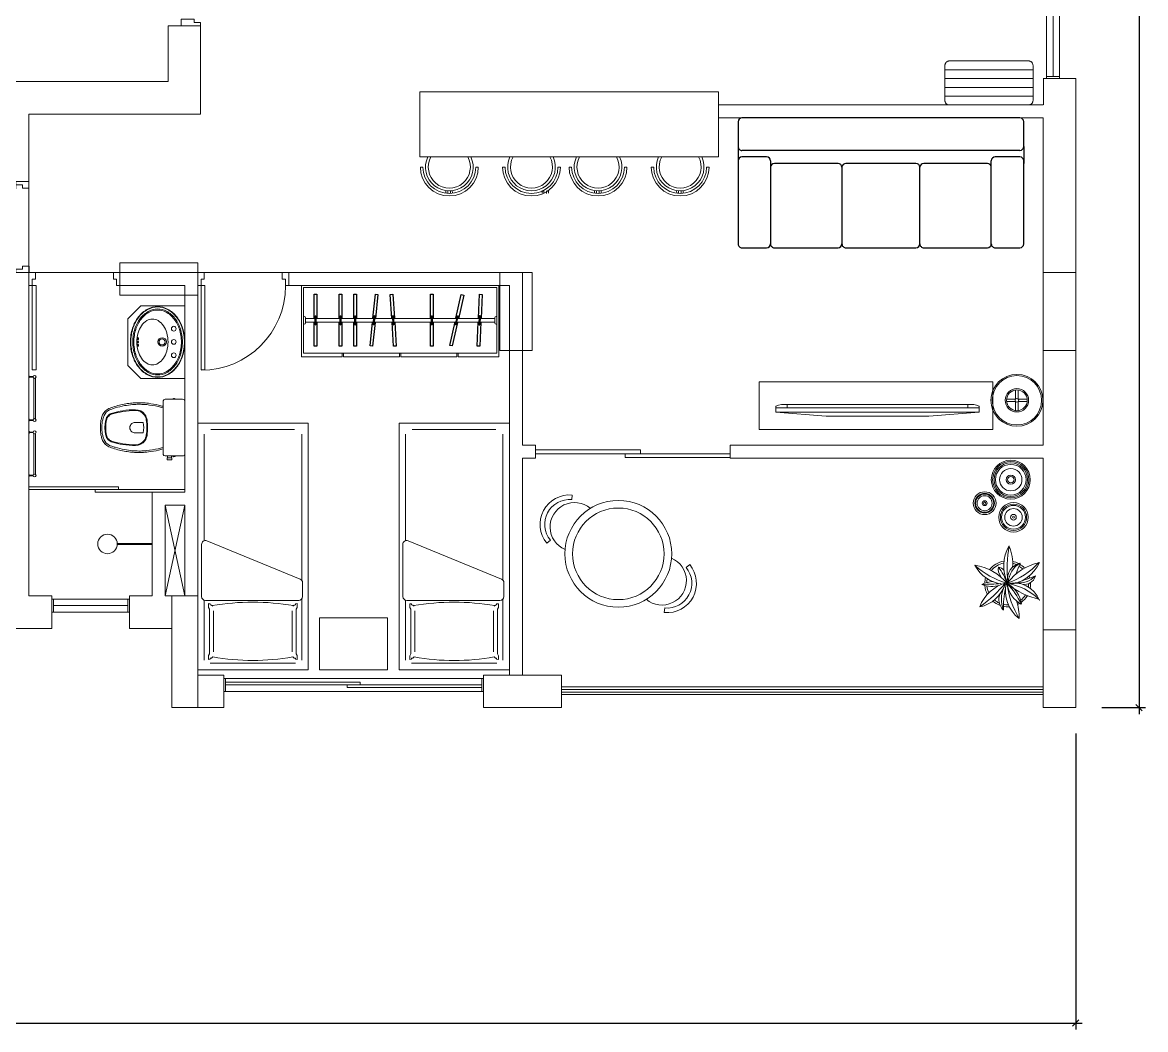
# Model space of a CAD drawing. Header units: millimetres. Extents: x 2878 to 6301, y 540 to 1980.
# Drawn here: x 2944.69 to 2953.33, y 819.73 to 827.48 of the extents above; entities that cross this region are included whole.
import ezdxf

# ---------------------------------------------------------------- set-up
doc = ezdxf.new("R2010")
doc.units = ezdxf.units.MM
doc.header["$LTSCALE"] = 4
doc.linetypes.add('HIDDEN2', pattern=[4.7625, 3.175, -1.5875])
for name, color, linetype, lineweight in [('ALVENARIA', 4, 'Continuous', 20), ('ALVENARIA EM VISTA', 1, 'Continuous', 5), ('COTAS', 35, 'Continuous', 5), ('fino', 2, 'Continuous', 9), ('JANELA', 2, 'Continuous', 20), ('PILAR', 1, 'Continuous', 5), ('PORTA', 2, 'Continuous', 20), ('SOLEIRA', 1, 'Continuous', 5)]:
    doc.layers.add(name, color=color, linetype=linetype, lineweight=lineweight)
doc.layers.add('LAY01', color=7, linetype='Continuous')
doc.styles.get("Standard").update_dxf_attribs({"font": 'arial.ttf'})
doc.dimstyles.new('ISO-25', dxfattribs={"dimscale": 0, "dimtxt": 0.1, "dimasz": 0.05, "dimexe": 0.05, "dimexo": 0.2, "dimgap": 0.01, "dimtad": 1, "dimzin": 4, "dimdsep": 46, "dimtxsty": 'Standard', "dimblk": 'OBLIQUE', "dimcen": 0.1, "dimdle": 0.05, "dimclrt": 256, "dimadec": 0, "dimazin": 0, "dimtfac": 1, "dimtix": 1, "dimtofl": 0, "dimtmove": 0, "dimatfit": 3, "dimfxl": 1, "dimtfillclr": 256, "dimarcsym": 0})

# ---------------------------------------------------------------- blocks, each defined once
blk = doc.blocks.new('VASOS')
for centre, radius in [((-0.0233, 0.1381), 0.0879), ((-0.0233, 0.1381), 0.075), ((-0.0233, 0.1381), 0.0696), ((-0.0233, 0.1381), 0.0577), ((-0.0233, 0.1381), 0.019), ((-0.0233, 0.1381), 0.0092), ((0.1576, -0.0633), 0.1499), ((-0.1319, -0.084), 0.1137), ((-0.1319, -0.084), 0.1012), ((-0.1319, -0.084), 0.0915), ((0.1576, -0.0633), 0.1398), ((0.1576, -0.0633), 0.1289), ((0.1576, -0.0633), 0.1181), ((0.1576, -0.0633), 0.0862), ((-0.1319, -0.084), 0.0673), ((-0.1319, -0.084), 0.0219), ((-0.1319, -0.084), 0.00747), ((0.1576, -0.0633), 0.0356), ((0.1576, -0.0633), 0.0247)]:
    blk.add_circle(centre, radius)
blk = doc.blocks.new('Vaso-01')
at = {"layer": 'fino', "color": 0}
for centre, radius, start, end in [((0.2731, 0.1392), 0.304, 150.24114, 205.80899), ((1.0095, 0.1197), 1.0133, 170.23998, 186.11478), ((-0.2705, 0.1579), 0.3094, 354.33263, 25.28039), ((0, 0), 0.1766, 99.38331, 142.28381), ((-0.0101, 0.2737), 0.2768, 208.0484, 264.64912), ((-0.3146, -0.2541), 0.4022, 39.15, 81.38898), ((0.1996, 0.6539), 0.683, 228.57445, 252.38422), ((0, 0), 0.1616, 100.76794, 141.26301), ((0.0145, 0.1124), 0.0882, 169.11662, 218.95559), ((-0.0914, 0.0458), 0.0854, 42.83737, 76.97864), ((-0.4814, -0.1717), 0.5083, 20.51384, 36.02424), ((0.1198, 0.0386), 0.1218, 101.42671, 190.98767), ((-0.2073, 0.5814), 0.6123, 289.63177, 316.94159), ((0.3212, -0.227), 0.3977, 101.24862, 143.98987), ((0.1919, -0.0023), 0.1888, 121.90552, 175.18589), ((-0.0101, 0.2737), 0.2768, 274.40726, 336.44308), ((0, 0), 0.1766, 61.45043, 77.39664), ((0, 0), 0.1616, 66.03991, 76.08191), ((0.6526, -0.1054), 0.6161, 154.68532, 162.45009), ((0, 0), 0.1616, 44.4902, 57.80538), ((0, 0), 0.1766, 43.2421, 58.51793), ((0.0616, -0.2787), 0.2945, 104.12842, 160.14677), ((-0.7998, 0.6489), 1.0123, 305.44636, 320.73815), ((-0.102, -0.212), 0.2296, 92.43736, 115.29557), ((-0.1937, 1.7993), 1.8037, 269.91003, 274.50199), ((0, 0), 0.1766, 164.30702, 178.34143), ((0, 0), 0.1616, 166.0394, 176.53836), ((0.2467, -0.0555), 0.2645, 166.36026, 232.94739), ((0.0509, -0.1979), 0.2043, 19.43419, 107.43571), ((-0.1018, -0.1813), 0.208, 6.50728, 62.3609), ((-0.2705, 0.1579), 0.3094, 330.76974, 331.93672), ((-0.0703, -0.4355), 0.4429, 46.14832, 80.37107), ((0.0841, 0.1866), 0.1803, 261.63887, 315.62551), ((-0.2959, 1.2941), 1.3344, 286.3355, 292.41502), ((0.1292, 0.0822), 0.087, 257.35568, 344.35325), ((0, 0), 0.1616, 13.91928, 18.19493), ((0, 0), 0.1616, 351.13744, 0.5369), ((0, 0), 0.1766, 14.45099, 19.9273), ((0, 0), 0.1766, 348.82689, 2.97559), ((-0.2715, 0.0801), 0.2648, 282.24233, 341.73209), ((-0.121, 0.1794), 0.2001, 246.7315, 287.39709), ((0, 0), 0.1766, 184.20824, 207.38886), ((0, 0), 0.1616, 185.93821, 205.55318), ((0.042, -0.1207), 0.1104, 154.5276, 228.0163), ((0.1701, -0.1159), 0.2191, 155.9893, 202.83996), ((0.4649, -0.1655), 0.498, 165.0604, 184.07375), ((0.6941, 0.0968), 0.7065, 188.09589, 210.72258), ((0.2069, 0.029), 0.2129, 188.55522, 241.3289), ((-0.3833, -0.3786), 0.5353, 24.75992, 44.64728), ((0.3791, 0.475), 0.6104, 231.54163, 257.17636), ((0, 0), 0.1616, 307.81301, 328.1126), ((0, 0), 0.1766, 229.23485, 250.73093), ((0, 0), 0.1616, 230.31261, 246.31716), ((0, 0), 0.1616, 258.20644, 271.57801), ((-0.3146, -0.2541), 0.4022, 358.22216, 17.85831), ((0, 0), 0.1616, 296.591, 299.22386), ((0, 0), 0.1766, 295.5702, 301.57764), ((0, 0), 0.1766, 305.55089, 328.90469), ((0, 0), 0.1766, 259.22389, 273.70915)]:
    blk.add_arc(centre, radius, start, end, dxfattribs=at)
blk = doc.blocks.new('Pia22')
at = {"layer": 'COTAS'}
for points in [[(0, -0.409, 0.077226), (0.1047, -0.3927, 0.087001), (0.1881, -0.3491, 0.105687), (0.247, -0.2798, 0.12418), (0.266, -0.2045, 0.12418), (0.247, -0.1292, 0.105687), (0.1881, -0.0599, 0.087001), (0.1047, -0.0163, 0.077226), (0, 0, 0.077226), (-0.1047, -0.0163, 0.087001), (-0.1881, -0.0599, 0.105687), (-0.247, -0.1292, 0.12418), (-0.266, -0.2045, 0.12418), (-0.247, -0.2798, 0.105687), (-0.1881, -0.3491, 0.087001), (-0.1047, -0.3927, 0.077226)], [(0, -0.4062, 0.077226), (0.1038, -0.3901, 0.087001), (0.1864, -0.3469, 0.105687), (0.2445, -0.2785, 0.12418), (0.2632, -0.2045, 0.12418), (0.2445, -0.1305, 0.105687), (0.1864, -0.0621, 0.087001), (0.1038, -0.0189, 0.077226), (0, -0.0028, 0.077226), (-0.1038, -0.0189, 0.087001), (-0.1864, -0.0621, 0.105687), (-0.2445, -0.1305, 0.12418), (-0.2632, -0.2045, 0.12418), (-0.2445, -0.2785, 0.105687), (-0.1864, -0.3469, 0.087001), (-0.1038, -0.3901, 0.077226)], [(0, -0.3912, 0.077226), (0.0993, -0.3758, 0.087001), (0.1772, -0.335, 0.105687), (0.2313, -0.2714, 0.12418), (0.2482, -0.2045, 0.12418), (0.2313, -0.1376, 0.105687), (0.1772, -0.074, 0.087001), (0.0993, -0.0332, 0.077226), (0, -0.0178, 0.077226), (-0.0993, -0.0332, 0.087001), (-0.1772, -0.074, 0.105687), (-0.2313, -0.1376, 0.12418), (-0.2482, -0.2045, 0.12418), (-0.2313, -0.2714, 0.105687), (-0.1772, -0.335, 0.087001), (-0.0993, -0.3758, 0.077226)], [(0, -0.3832, 0.077226), (0.0968, -0.3682, 0.087001), (0.1724, -0.3286, 0.105687), (0.2243, -0.2676, 0.12418), (0.2402, -0.2045, 0.12418), (0.2243, -0.1414, 0.105687), (0.1724, -0.0804, 0.087001), (0.0968, -0.0408, 0.077226), (0, -0.0258, 0.077226), (-0.0968, -0.0408, 0.087001), (-0.1724, -0.0804, 0.105687), (-0.2243, -0.1414, 0.12418), (-0.2402, -0.2045, 0.12418), (-0.2243, -0.2676, 0.105687), (-0.1724, -0.3286, 0.087001), (-0.0968, -0.3682, 0.077226)], [(0, -0.3605, 0.068578), (0.0686, -0.3511, 0.0807), (0.122, -0.3262, 0.107046), (0.1606, -0.2857, 0.137927), (0.1725, -0.2435, 0.137927), (0.1606, -0.2013, 0.107046), (0.122, -0.1608, 0.0807), (0.0686, -0.1359, 0.068578), (0, -0.1265, 0.068578), (-0.0686, -0.1359, 0.0807), (-0.122, -0.1608, 0.107046), (-0.1606, -0.2013, 0.137927), (-0.1725, -0.2435, 0.137927), (-0.1606, -0.2857, 0.107046), (-0.122, -0.3262, 0.0807), (-0.0686, -0.3511, 0.068578)], [(-0.025, -0.3555, 0.051763), (-0.022, -0.3552, 0.065619), (-0.0197, -0.3544, 0.104501), (-0.018, -0.353, 0.173031), (-0.0175, -0.3517, 0.173031), (-0.018, -0.3504, 0.104501), (-0.0197, -0.349, 0.065619), (-0.022, -0.3482, 0.051763), (-0.025, -0.3479, 0.051763), (-0.028, -0.3482, 0.065619), (-0.0303, -0.349, 0.104501), (-0.032, -0.3504, 0.173031), (-0.0325, -0.3517, 0.173031), (-0.032, -0.353, 0.104501), (-0.0303, -0.3544, 0.065619), (-0.028, -0.3552, 0.051763)], [(0, -0.3568, 0.051763), (0.003, -0.3565, 0.065619), (0.0053, -0.3557, 0.104501), (0.007, -0.3543, 0.173031), (0.0075, -0.353, 0.173031), (0.007, -0.3517, 0.104501), (0.0053, -0.3503, 0.065619), (0.003, -0.3495, 0.051763), (0, -0.3492, 0.051763), (-0.003, -0.3495, 0.065619), (-0.0053, -0.3503, 0.104501), (-0.007, -0.3517, 0.173031), (-0.0075, -0.353, 0.173031), (-0.007, -0.3543, 0.104501), (-0.0053, -0.3557, 0.065619), (-0.003, -0.3565, 0.051763)], [(0.025, -0.3555, -0.051763), (0.022, -0.3552, -0.065619), (0.0197, -0.3544, -0.104501), (0.018, -0.353, -0.173031), (0.0175, -0.3517, -0.173031), (0.018, -0.3504, -0.104501), (0.0197, -0.349, -0.065619), (0.022, -0.3482, -0.051763), (0.025, -0.3479, -0.051763), (0.028, -0.3482, -0.065619), (0.0303, -0.349, -0.104501), (0.032, -0.3504, -0.173031), (0.0325, -0.3517, -0.173031), (0.032, -0.353, -0.104501), (0.0303, -0.3544, -0.065619), (0.028, -0.3552, -0.051763)]]:
    blk.add_lwpolyline(points, format="xyb", close=True, dxfattribs=at)
for centre, radius in [((-0.1, -0.083), 0.0177), ((0, -0.083), 0.0177), ((0.1, -0.083), 0.0177), ((0, -0.171), 0.032), ((0, -0.171), 0.0225)]:
    blk.add_circle(centre, radius, dxfattribs=at)
blk = doc.blocks.new('01Chuv_p')
at = {"const_width": 0.015}
blk.add_lwpolyline([(-0.27, 0), (0, 0)], dxfattribs=at)
blk.add_circle((-0.345, 0), 0.075)
blk = doc.blocks.new('P70D')
for points in [[(-0.025, 0.15), (-0.025, 0.8), (-0.055, 0.8), (-0.055, 0.15)], [(-0.7, 0.15), (-0.675, 0.15), (-0.675, 0.1), (-0.65, 0.1), (-0.65, 0.05), (-0.7, 0.05)], [(0, 0.15), (-0.025, 0.15), (-0.025, 0.1), (-0.05, 0.1), (-0.05, 0.05), (0, 0.05)]]:
    blk.add_lwpolyline(points, close=True)
blk = doc.blocks.new('VARALP01')
at = {"linetype": 'HIDDEN2'}
for p, q in [((0.45, 0), (-0.45, 0)), ((-0.5, -0.05), (-0.5, -0.45)), ((0.5, -0.1), (-0.5, -0.1)), ((0.5, -0.45), (0.5, -0.05)), ((0.5, -0.2), (-0.5, -0.2)), ((0.5, -0.3), (-0.5, -0.3)), ((0.5, -0.4), (-0.5, -0.4)), ((-0.45, -0.5), (0.45, -0.5))]:
    blk.add_line(p, q, dxfattribs=at)
for centre, start, end in [((-0.45, -0.05), 90, 180), ((0.45, -0.05), 0, 90), ((-0.45, -0.45), 180, 270), ((0.45, -0.45), 270, 0)]:
    blk.add_arc(centre, 0.05, start, end, dxfattribs=at)
blk = doc.blocks.new('ABAJOURP')
for p, q in [((-0.08, 0.01), (-0.01, 0.01)), ((-0.01, 0.01), (-0.01, 0.08)), ((0.01, 0.01), (0.01, 0.08)), ((0.01, 0.01), (0.08, 0.01)), ((-0.08, -0.01), (-0.01, -0.01)), ((-0.01, -0.08), (-0.01, -0.01)), ((0.01, -0.01), (0.08, -0.01)), ((0.01, -0.08), (0.01, -0.01))]:
    blk.add_line(p, q)
for radius in [0.2, 0.19, 0.09, 0.08, 0.0141]:
    blk.add_circle((0, 0), radius)
blk = doc.blocks.new('P90D')
for points in [[(-0.025, 0.15), (-0.025, 1), (-0.055, 1), (-0.055, 0.15)], [(-0.9, 0.15), (-0.875, 0.15), (-0.875, 0.1), (-0.85, 0.1), (-0.85, 0), (-0.9, 0)], [(0, 0.15), (-0.025, 0.15), (-0.025, 0.1), (-0.05, 0.1), (-0.05, 0), (0, 0)]]:
    blk.add_lwpolyline(points, close=True)
blk = doc.blocks.new('VASO_P11')
for points in [[(0, -0.17), (0.205, -0.17, 0.059373), (0.2098, -0.1695, 0.333509), (0.222, -0.154), (0.222, -0.1355), (0.222, -0.1045), (0.222, -0.094), (0.2248, -0.094, 0.252251), (0.2251, -0.0939, 0.160103), (0.228, -0.085, 0.160103), (0.2251, -0.0761, 0.252251), (0.2248, -0.076), (0.222, -0.076), (0.222, -0.017, 0.327853), (0.2069, -0.0003, 0.087637), (0.2038, 0), (0, 0), (-0.2038, 0, 0.087637), (-0.2069, -0.0003, 0.327853), (-0.222, -0.017), (-0.222, -0.076), (-0.2248, -0.076, 0.252251), (-0.2251, -0.0761, 0.160103), (-0.228, -0.085, 0.160103), (-0.2251, -0.0939, 0.252251), (-0.2248, -0.094), (-0.222, -0.094), (-0.222, -0.1045), (-0.236, -0.1045), (-0.236, -0.102), (-0.252, -0.102), (-0.252, -0.12), (-0.252, -0.138), (-0.236, -0.138), (-0.236, -0.1355), (-0.222, -0.1355), (-0.222, -0.154, 0.333509), (-0.2098, -0.1695, 0.059373), (-0.205, -0.17)], [(0, -0.291, 0.041331), (-0.0608, -0.2956, 0.129345), (-0.1036, -0.3127, 0.234638), (-0.1405, -0.385, 0.044666), (-0.1319, -0.486, 0.031515), (-0.1138, -0.5665, 0.151063), (-0.0952, -0.5993, 0.148094), (-0.0588, -0.6192, 0.031073), (-0.0451, -0.6214, 0.035055), (0, -0.6255, 0.035055), (0.0451, -0.6214, 0.031073), (0.0588, -0.6192, 0.148094), (0.0952, -0.5993, 0.151063), (0.1138, -0.5665, 0.031515), (0.1319, -0.486, 0.044666), (0.1405, -0.385, 0.234638), (0.1036, -0.3127, 0.129345), (0.0608, -0.2956, 0.041331)], [(0, -0.297, -0.041434), (0.06, -0.3015, -0.129651), (0.1, -0.3175, -0.234583), (0.1345, -0.385, -0.044678), (0.126, -0.485, -0.031614), (0.108, -0.565, -0.152477), (0.091, -0.595, -0.148725), (0.0575, -0.6134, -0.031624), (0.0444, -0.6155, -0.035113), (0, -0.6195, -0.035113), (-0.0444, -0.6155, -0.031624), (-0.0575, -0.6134, -0.148725), (-0.091, -0.595, -0.152477), (-0.108, -0.565, -0.031614), (-0.126, -0.485, -0.044678), (-0.1345, -0.385, -0.234583), (-0.1, -0.3175, -0.129651), (-0.06, -0.3015, -0.041434)], [(-0.04, -0.391, 0.164444), (-0.032, -0.415, 0.245936), (0, -0.43, 0.245936), (0.032, -0.415, 0.164444), (0.04, -0.391), (0.04, -0.326, 0.108885), (-0.04, -0.326)]]:
    blk.add_lwpolyline(points, format="xyb", close=True)
for points in [[(-0.2245, -0.093), (-0.2245, -0.085), (-0.2245, -0.077)], [(-0.222, -0.076), (-0.222, -0.094)], [(0.222, -0.076), (0.222, -0.094)], [(0.2245, -0.093), (0.2245, -0.085), (0.2245, -0.077)], [(-0.236, -0.1045), (-0.236, -0.12), (-0.236, -0.1355)], [(-0.222, -0.1045), (-0.222, -0.1355)]]:
    blk.add_lwpolyline(points)
for points in [[(-0.167, -0.17, -0.003882), (-0.1765, -0.205, 0.024258), (-0.1905, -0.285, 0.02486), (-0.1945, -0.335, 0.033324), (-0.194, -0.385, 0.02486), (-0.191, -0.425, 0.012268), (-0.184, -0.475, 0.015806), (-0.1725, -0.525, 0.026699), (-0.157, -0.575, 0.021919), (-0.1495, -0.595, 0.174675), (-0.1, -0.6435, 0.045452), (-0.07, -0.653, 0.022856), (-0.0571, -0.6562, 0.041289), (-0.0304, -0.6602, 0.052091), (-0.0228, -0.6606, 0.04333), (0, -0.661, 0.04333), (0.0228, -0.6606, 0.052091), (0.0304, -0.6602, 0.041289), (0.0571, -0.6562, 0.022856), (0.07, -0.653, 0.045452), (0.1, -0.6435, 0.174675), (0.1495, -0.595, 0.021919), (0.157, -0.575, 0.026699), (0.1725, -0.525, 0.015806), (0.184, -0.475, 0.012268), (0.191, -0.425, 0.02486), (0.194, -0.385, 0.033324), (0.1945, -0.335, 0.02486), (0.1905, -0.285, 0.024258), (0.1765, -0.205, -0.003882), (0.167, -0.17)], [(0.1554, -0.1731, 0.003849), (0.1649, -0.2079, -0.027799), (0.18, -0.2984, -0.018883), (0.1825, -0.3355, -0.033646), (0.182, -0.3844, -0.016781), (0.1805, -0.4106, -0.015438), (0.1722, -0.4729, -0.023716), (0.154, -0.5465, -0.013571), (0.1457, -0.5711, -0.02186), (0.1386, -0.59, -0.173345), (0.0952, -0.6325, -0.045814), (0.067, -0.6414, -0.024058), (0.0546, -0.6444, -0.042614), (0.029, -0.6482, -0.066108), (0.0226, -0.6485, -0.047154), (0, -0.649, -0.047154), (-0.0226, -0.6485, -0.066108), (-0.029, -0.6482, -0.042614), (-0.0546, -0.6444, -0.024058), (-0.067, -0.6414, -0.045814), (-0.0952, -0.6325, -0.173345), (-0.1386, -0.59, -0.02186), (-0.1457, -0.5711, -0.013571), (-0.154, -0.5465, -0.023716), (-0.1722, -0.4729, -0.015438), (-0.1805, -0.4106, -0.016781), (-0.182, -0.3844, -0.033646), (-0.1825, -0.3355, -0.018883), (-0.18, -0.2984, -0.027799), (-0.1649, -0.2079, 0.003849), (-0.1554, -0.1731)]]:
    blk.add_lwpolyline(points, format="xyb")
blk = doc.blocks.new('*X95')
at = {"color": 0}
for p, q in [((18.205, 3.1079), (18.2054, 3.1081)), ((18.205, 3.1044), (18.209, 3.1067)), ((18.205, 3.1009), (18.209, 3.1032)), ((18.205, 3.0975), (18.209, 3.0998)), ((18.205, 3.094), (18.209, 3.0963)), ((18.205, 3.0905), (18.209, 3.0928)), ((18.205, 3.0871), (18.209, 3.0894)), ((18.205, 3.0836), (18.209, 3.0859)), ((18.205, 3.0801), (18.209, 3.0825)), ((18.205, 3.0767), (18.209, 3.079)), ((18.205, 3.0732), (18.209, 3.0755)), ((18.205, 3.0698), (18.209, 3.0721)), ((18.205, 3.0663), (18.209, 3.0686)), ((18.205, 3.0628), (18.209, 3.0651)), ((18.205, 3.0594), (18.209, 3.0617)), ((18.205, 3.0559), (18.209, 3.0582)), ((18.205, 3.0524), (18.209, 3.0547)), ((18.205, 3.049), (18.209, 3.0513)), ((18.205, 3.0455), (18.209, 3.0478)), ((18.205, 3.042), (18.209, 3.0443)), ((18.205, 3.0386), (18.209, 3.0409)), ((18.2081, 3.0369), (18.209, 3.0374))]:
    blk.add_line(p, q, dxfattribs=at)
blk = doc.blocks.new('CAB')
at = {"layer": 'LAY01'}
for points in [[(-0.01, 0.015), (-0.01, 0.2), (0.01, 0.2), (0.01, 0.015)], [(0.01, -0.015), (0.01, -0.2), (-0.01, -0.2), (-0.01, -0.015)]]:
    blk.add_lwpolyline(points, dxfattribs=at)
blk.add_lwpolyline([(-0.002, -0.0356), (-0.002, 0.0356), (0.002, 0.0356), (0.002, -0.0356)], close=True, dxfattribs=at)
blk.add_blockref('*X95', (-18.207, -3.0725), dxfattribs=at)
blk = doc.blocks.new('ARMARIO5')
for p, q in [((0.115, -0.015), (0.115, -0.52)), ((1.6017, -0.015), (0.115, -0.015)), ((1.6017, -0.015), (1.6017, -0.52)), ((0.115, -0.2375), (0.12, -0.2375)), ((0.13, -0.2475), (0.13, -0.2875)), ((0.13, -0.2525), (1.5867, -0.2525)), ((1.5867, -0.2475), (1.5867, -0.2875)), ((1.6017, -0.2375), (1.5967, -0.2375)), ((0.115, -0.2975), (0.12, -0.2975)), ((0.13, -0.2825), (1.5867, -0.2825)), ((1.6017, -0.2975), (1.5967, -0.2975)), ((0.0994, -0.55), (0.4117, -0.55)), ((0.115, -0.52), (1.6017, -0.52)), ((0.4117, -0.52), (0.4117, -0.55)), ((0.4217, -0.52), (0.4217, -0.55)), ((0.4217, -0.55), (0.8533, -0.55)), ((0.8533, -0.52), (0.8533, -0.55)), ((0.8633, -0.52), (0.8633, -0.55)), ((0.8633, -0.55), (1.295, -0.55)), ((1.295, -0.52), (1.295, -0.55)), ((1.305, -0.52), (1.305, -0.55)), ((1.305, -0.55), (1.619, -0.55))]:
    blk.add_line(p, q)
blk.add_lwpolyline([(1.619, -0.55), (1.619, 0), (0.0994, 0), (0.0994, -0.55)])
for centre, start, end in [((0.12, -0.2475), 0, 90), ((1.5967, -0.2475), 90, 180), ((0.12, -0.2875), 270, 0), ((1.5967, -0.2875), 180, 270)]:
    blk.add_arc(centre, 0.01, start, end)
for p in [(0.2067, -0.2675), (0.399, -0.2675), (0.5115, -0.2675), (1.1024, -0.2675)]:
    blk.add_blockref('CAB', p)
for p, rotation in [((0.6569, -0.2675), 354.0893786921447), ((0.805, -0.2675), 3.656534792935252), ((1.2937, -0.2675), 347.3364767990632), ((1.4704, -0.2675), 357.2102617145848)]:
    blk.add_blockref('CAB', p, dxfattribs=dict(rotation=rotation))
blk = doc.blocks.new('CAMADESO')
for p, q in [((-0.0021, 1.8725), (-0.0021, -0.0275)), ((-0.0021, 1.8725), (0.8479, 1.8725)), ((0.095, 1.8225), (0.7529, 1.8225)), ((0.8479, 1.8725), (0.8479, -0.0275)), ((0.0479, 1.7976), (0.0479, 1.328)), ((0.0823, 1.7934), (0.0965, 1.7917)), ((0.0831, 1.7641), (0.0823, 1.7934)), ((0.0907, 1.7507), (0.0831, 1.7641)), ((0.0907, 1.7507), (0.0907, 1.4063)), ((0.0965, 1.7917), (0.0965, 1.7833)), ((0.0965, 1.7833), (0.1066, 1.7825)), ((0.1066, 1.7825), (0.1166, 1.7741)), ((0.1206, 1.7346), (0.1206, 1.4188)), ((0.7273, 1.7346), (0.7273, 1.4188)), ((0.7413, 1.7825), (0.7313, 1.7741)), ((0.7514, 1.7833), (0.7413, 1.7825)), ((0.7656, 1.7934), (0.7514, 1.7917)), ((0.7514, 1.7917), (0.7514, 1.7833)), ((0.7572, 1.7507), (0.7648, 1.7641)), ((0.7572, 1.7507), (0.7572, 1.4063)), ((0.7648, 1.7641), (0.7656, 1.7934)), ((0.7979, 1.7977), (0.7979, 1.3373)), ((0.0831, 1.3929), (0.0823, 1.3636)), ((0.0907, 1.4063), (0.0831, 1.3929)), ((0.7572, 1.4063), (0.7648, 1.3929)), ((0.7648, 1.3929), (0.7656, 1.3636)), ((0.041, 1.2027), (0.041, 1.3088)), ((0.071, 1.3388), (0.7886, 1.3388)), ((0.0823, 1.3636), (0.0965, 1.3653)), ((0.0965, 1.3737), (0.1066, 1.3745)), ((0.0965, 1.3653), (0.0965, 1.3737)), ((0.1066, 1.3745), (0.1166, 1.3828)), ((0.7413, 1.3745), (0.7313, 1.3828)), ((0.7514, 1.3737), (0.7413, 1.3745)), ((0.7514, 1.3653), (0.7514, 1.3737)), ((0.7656, 1.3636), (0.7514, 1.3653)), ((0.8186, 1.3088), (0.8186, 0.9071)), ((0.0479, 1.1835), (0.0479, 0.0581)), ((0.7779, 0.8791), (0.0602, 1.1747)), ((0.7979, 0.8786), (0.7979, 0.0581)), ((0.1036, 0.0225), (0.747, 0.0225)), ((-0.0021, -0.0275), (0.8479, -0.0275))]:
    blk.add_line(p, q)
for centre, radius, start, end in [((0.4239, 0.0469), 1.7544, 79.90998, 100.09002), ((0.071, 1.3088), 0.03, 90, 180), ((0.4239, 3.2024), 1.8503, 260.28048, 279.71952), ((0.7886, 1.3088), 0.03, 0, 90), ((0.071, 1.2027), 0.03, 180, 248.94125), ((0.7886, 0.9071), 0.03, 248.94125, 0)]:
    blk.add_arc(centre, radius, start, end)
blk = doc.blocks.new('samsung_hpl6315_planta')
for p, q in [((-0.783, 0.057), (-0.3955, 0.089)), ((-0.3955, 0.089), (0.3955, 0.089)), ((0.783, 0.057), (0.3955, 0.089)), ((-0.783, 0.0125), (-0.783, 0.057)), ((-0.783, 0.057), (0.783, 0.057)), ((-0.783, 0.025), (0.783, 0.025)), ((-0.6955, 0), (-0.6955, 0.025)), ((-0.6955, 0), (0.6955, 0)), ((0.6955, 0), (0.6955, 0.025)), ((0.783, 0.0125), (0.783, 0.057))]:
    blk.add_line(p, q)
for centre, start, end in [((-0.7173, 0.1595), 245.93454, 277.81221), ((0.7173, 0.1595), 262.18779, 294.06546)]:
    blk.add_arc(centre, 0.161, start, end)
blk = doc.blocks.new('BATH_towel_013')
for points in [[(-0.001, 0.421), (-0.001, 0.382), (0.004, 0.382), (0.004, 0.421)], [(0.014, 0.406), (0.014, 0.397), (0.072, 0.397), (0.072, 0.406)], [(-0.001, -0.381), (-0.001, -0.342), (0.004, -0.342), (0.004, -0.381)], [(0.014, -0.366), (0.014, -0.357), (0.072, -0.357), (0.072, -0.366)]]:
    blk.add_lwpolyline(points, close=True)
for points in [[(0.085, -0.339), (0.085, 0.379)], [(0.113, 0.379), (0.113, -0.339)]]:
    blk.add_lwpolyline(points)
for centre in [(0.099, 0.401), (0.099, -0.361)]:
    blk.add_circle(centre, 0.026)
for centre in [(0.001, 0.401), (0.001, -0.361)]:
    blk.add_arc(centre, 0.013, 281.9596, 78.0404)
blk = doc.blocks.new('01SOFA3L')
for p, q in [((0, 1.07), (0, -1.07)), ((0.22, 1.1), (0.03, 1.1)), ((0.22, 1.1), (0.35, 1.1)), ((0.25, 1.07), (0.25, -1.07)), ((0.3, 1.07), (0.3, 0.88)), ((0.97, 1.1), (0.33, 1.1)), ((1, 0.88), (1, 1.07)), ((0.38, 0.85), (0.33, 0.85)), ((0.35, 0.82), (0.35, 0.33)), ((0.97, 0.85), (0.38, 0.85)), ((1, 0.33), (1, 0.82)), ((0.35, 0.27), (0.35, -0.27)), ((0.97, 0.3), (0.38, 0.3)), ((1, -0.27), (1, 0.27)), ((0.35, -0.33), (0.35, -0.82)), ((0.38, -0.3), (0.97, -0.3)), ((1, -0.82), (1, -0.33)), ((0.33, -0.85), (0.38, -0.85)), ((0.38, -0.85), (0.38, -0.85)), ((0.38, -0.85), (0.97, -0.85)), ((0.3, -0.88), (0.3, -1.07)), ((1, -1.07), (1, -0.88)), ((0.03, -1.1), (0.22, -1.1)), ((0.22, -1.1), (0.35, -1.1)), ((0.33, -1.1), (0.97, -1.1))]:
    blk.add_line(p, q)
for centre, start, end in [((0.03, 1.07), 90, 180), ((0.22, 1.07), 0, 90), ((0.33, 1.07), 90, 180), ((0.97, 1.07), 0, 90), ((0.33, 0.88), 180, 270), ((0.97, 0.88), 270, 0), ((0.38, 0.82), 90, 180), ((0.97, 0.82), 0, 90), ((0.38, 0.33), 180, 270), ((0.38, 0.27), 90, 180), ((0.97, 0.33), 270, 0), ((0.97, 0.27), 0, 90), ((0.38, -0.27), 180, 270), ((0.38, -0.33), 90, 180), ((0.97, -0.27), 270, 0), ((0.97, -0.33), 0, 90), ((0.33, -0.88), 90, 180), ((0.38, -0.82), 180, 270), ((0.97, -0.82), 270, 0), ((0.97, -0.88), 0, 90), ((0.03, -1.07), 180, 270), ((0.22, -1.07), 270, 0), ((0.33, -1.07), 180, 270), ((0.97, -1.07), 270, 0)]:
    blk.add_arc(centre, 0.03, start, end)
blk = doc.blocks.new('MESA2LUG')
at = {"layer": 'COTAS'}
for p, q in [((-0.217, 0.629), (-0.178, 0.613)), ((0.236, 0.613), (0.274, 0.629)), ((-0.274, -0.604), (-0.236, -0.588)), ((0.178, -0.588), (0.217, -0.604))]:
    blk.add_line(p, q, dxfattribs=at)
for radius in [0.483, 0.414]:
    blk.add_circle((0, 0.013), radius, dxfattribs=at)
for centre, radius, start, end in [((0.029, 0.527), 0.266, 22.6199, 157.3801), ((0.029, 0.527), 0.224, 22.6199, 157.3801), ((0.029, 0.475), 0.221, 347.9254, 184.99), ((-0.029, -0.45), 0.221, 167.9254, 4.99), ((-0.029, -0.502), 0.266, 202.6199, 337.3801), ((-0.029, -0.502), 0.224, 202.6199, 337.3801)]:
    blk.add_arc(centre, radius, start, end, dxfattribs=at)
blk = doc.blocks.new('PILAR')
at = {"layer": 'PILAR', "ltscale": 0.01}
blk.add_lwpolyline([(-0.15, 0), (0.1, 0), (0.1, -0.6), (-0.15, -0.6)], close=True, dxfattribs=at)
blk = doc.blocks.new('_Oblique')
at = {"color": 0, "linetype": 'ByBlock', "lineweight": -2}
blk.add_line((-0.5, -0.5), (0.5, 0.5), dxfattribs=at)
blk = doc.blocks.new('*D545')
at = {"layer": 'COTAS', "color": 0, "lineweight": -2, "transparency": 16777216}
for p, q in [((2907.4441, 822.0053), (2907.4441, 819.7264)), ((2952.7953, 822.0053), (2952.7953, 819.7264)), ((2907.3941, 819.7764), (2952.8453, 819.7764))]:
    blk.add_line(p, q, dxfattribs=at)
at = {"layer": 'Defpoints', "color": 0, "transparency": 16777216}
for p in [(2907.4441, 822.2053), (2952.7953, 822.2053), (2952.7953, 819.7764)]:
    blk.add_point(p, dxfattribs=at)
at = {"layer": 'COTAS', "color": 0, "lineweight": -2, "transparency": 16777216, "xscale": 0.05, "yscale": 0.05, "zscale": 0.05, "rotation": 180}
blk.add_blockref('_Oblique', (2907.4441, 819.7764), dxfattribs=at)
at = {"layer": 'COTAS', "color": 0, "lineweight": -2, "transparency": 16777216, "xscale": 0.05, "yscale": 0.05, "zscale": 0.05}
blk.add_blockref('_Oblique', (2952.7953, 819.7764), dxfattribs=at)
at = {"layer": 'COTAS', "transparency": 16777216, "insert": (2930.0532, 819.8375), "char_height": 0.1, "attachment_point": 5}
blk.add_mtext('45.35', dxfattribs=at)
blk = doc.blocks.new('*D546')
at = {"layer": 'COTAS', "color": 0, "lineweight": -2, "transparency": 16777216}
for p, q in [((2952.9953, 834.8571), (2953.333, 834.8571)), ((2953.283, 834.9071), (2953.283, 822.1553)), ((2952.9953, 822.2053), (2953.333, 822.2053))]:
    blk.add_line(p, q, dxfattribs=at)
at = {"layer": 'Defpoints', "color": 0, "transparency": 16777216}
for p in [(2952.7953, 834.8571), (2952.7953, 822.2053), (2953.283, 822.2053)]:
    blk.add_point(p, dxfattribs=at)
at = {"layer": 'COTAS', "color": 0, "lineweight": -2, "transparency": 16777216, "xscale": 0.05, "yscale": 0.05, "zscale": 0.05}
for p, rotation in [((2953.283, 834.8571), 90), ((2953.283, 822.2053), 270)]:
    blk.add_blockref('_Oblique', p, dxfattribs=dict(at, rotation=rotation))
at = {"layer": 'COTAS', "transparency": 16777216, "insert": (2953.222, 828.5106), "char_height": 0.1, "attachment_point": 5, "rotation": 90}
blk.add_mtext('12.65', dxfattribs=at)

msp = doc.modelspace()

# ---------------------------------------------------------------- linework, layer by layer
msp.add_line((2944.7355, 825.6057), (2944.7355, 825.5557))
at = {"layer": 'ALVENARIA', "ltscale": 0.01}
for p, q in [((2945.8071, 827.0262), (2945.8071, 827.4566)), ((2944.7355, 826.7757), (2944.7355, 826.2557)), ((2944.7355, 825.5557), (2944.7855, 825.5557)), ((2944.7354, 825.4557), (2944.7855, 825.4557))]:
    msp.add_line(p, q, dxfattribs=at)
at = {"layer": 'ALVENARIA', "ltscale": 0.5}
msp.add_line((2945.8071, 827.4566), (2945.9072, 827.4566), dxfattribs=at)
at = {"layer": 'ALVENARIA'}
for p, q in [((2946.0572, 827.4816), (2946.0571, 826.7757)), ((2936.9332, 827.0257), (2945.8071, 827.0262)), ((2952.7953, 822.2053), (2952.7956, 827.0512)), ((2952.5455, 826.8462), (2950.0455, 826.8464)), ((2952.5455, 826.7462), (2950.0455, 826.7464)), ((2946.7355, 825.5556), (2948.5355, 825.5555)), ((2948.5355, 825.5555), (2948.5354, 824.2255)), ((2944.7354, 825.4557), (2944.7353, 823.0657)), ((2945.9354, 825.4557), (2945.4355, 825.4557)), ((2945.9354, 823.8657), (2945.9354, 825.4557)), ((2946.0353, 822.4557), (2946.0354, 825.4557)), ((2946.7105, 825.4556), (2948.4354, 825.4555)), ((2948.4354, 825.4555), (2948.4353, 822.4555)), ((2948.5354, 824.2254), (2948.6354, 824.2254)), ((2950.1354, 824.2253), (2952.5454, 824.2253)), ((2948.5354, 824.1255), (2948.5353, 822.4555)), ((2948.5354, 824.1254), (2948.6354, 824.1254)), ((2950.1354, 824.1254), (2952.5454, 824.1253)), ((2944.7353, 823.0657), (2944.9103, 823.0657)), ((2945.5103, 823.0657), (2945.6853, 823.0657)), ((2944.0403, 822.8158), (2944.9103, 822.8157)), ((2945.5103, 822.8157), (2945.8353, 822.8157)), ((2945.8353, 822.2057), (2945.835, 822.8157)), ((2946.2353, 822.4556), (2946.0353, 822.4557)), ((2948.4353, 822.4555), (2948.2353, 822.4555)), ((2946.2353, 822.2056), (2945.8353, 822.2057)), ((2948.5353, 822.2055), (2948.2353, 822.2055)), ((2948.5353, 822.2055), (2948.5353, 822.2055))]:
    msp.add_line(p, q, dxfattribs=at)
at = {"layer": 'ALVENARIA', "ltscale": 0.03}
for p, q in [((2952.5455, 827.0512), (2952.7956, 827.0512)), ((2946.0571, 826.7757), (2944.7355, 826.7757)), ((2946.0355, 825.5557), (2945.4355, 825.5557)), ((2948.6354, 824.1256), (2948.6354, 824.2256)), ((2950.1354, 824.1254), (2950.1354, 824.2253)), ((2952.5453, 822.2053), (2952.7953, 822.2053))]:
    msp.add_line(p, q, dxfattribs=at)
at = {"layer": 'ALVENARIA', "ltscale": 200}
for p, q in [((2952.5463, 826.8464), (2952.5463, 827.0514)), ((2952.5454, 824.2253), (2952.5455, 826.7462)), ((2952.5453, 822.2053), (2952.5454, 824.1253)), ((2945.9354, 823.8656), (2945.6853, 823.8657)), ((2945.6853, 823.8657), (2945.6853, 823.0657)), ((2944.9103, 823.0657), (2944.9103, 822.8157)), ((2945.5103, 823.0657), (2945.5103, 822.8157)), ((2946.2353, 822.4556), (2946.2353, 822.2056)), ((2948.2353, 822.4555), (2948.2353, 822.2055))]:
    msp.add_line(p, q, dxfattribs=at)
at = {"layer": 'ALVENARIA EM VISTA'}
for p, q in [((2948.8353, 822.3655), (2952.5453, 822.3653)), ((2948.8353, 822.3455), (2952.5453, 822.3453)), ((2948.8353, 822.3255), (2952.5453, 822.3253)), ((2948.8353, 822.3055), (2952.5453, 822.3053))]:
    msp.add_line(p, q, dxfattribs=at)
at = {"layer": 'COTAS', "ltscale": 0.03}
for p, q in [((2952.6206, 828.0923), (2952.6205, 827.0651)), ((2947.2853, 822.4006), (2947.2853, 822.3806)), ((2947.1853, 822.3806), (2947.1853, 822.3606))]:
    msp.add_line(p, q, dxfattribs=at)
at = {"layer": 'COTAS', "color": 3}
for p, q in [((2947.7455, 826.9464), (2950.0455, 826.9464)), ((2947.7455, 826.9464), (2947.7455, 826.4464)), ((2950.0455, 826.4464), (2950.0455, 826.9464)), ((2947.7455, 826.4464), (2950.0455, 826.4464))]:
    msp.add_line(p, q, dxfattribs=at)
at = {"layer": 'COTAS'}
for p, q in [((2947.7688, 826.3683), (2947.7492, 826.3683)), ((2948.1953, 826.3683), (2948.1757, 826.3683)), ((2948.4013, 826.3683), (2948.3817, 826.3683)), ((2948.8278, 826.3683), (2948.8082, 826.3683)), ((2948.9137, 826.3683), (2948.8941, 826.3683)), ((2949.3402, 826.3683), (2949.3206, 826.3683)), ((2949.5462, 826.3683), (2949.5266, 826.3683)), ((2949.9727, 826.3683), (2949.9531, 826.3683)), ((2947.9453, 826.1867), (2947.9457, 826.1666)), ((2947.9601, 826.1852), (2947.9604, 826.1652)), ((2947.9806, 826.185), (2947.981, 826.1649)), ((2947.9953, 826.1862), (2947.9956, 826.1662)), ((2948.686, 826.1867), (2948.6863, 826.1666)), ((2948.7007, 826.1852), (2948.7011, 826.1652)), ((2948.7213, 826.185), (2948.7216, 826.1649)), ((2948.7359, 826.1862), (2948.7363, 826.1662)), ((2949.0903, 826.1867), (2949.0906, 826.1666)), ((2949.105, 826.1852), (2949.1053, 826.1652)), ((2949.1255, 826.185), (2949.1259, 826.1649)), ((2949.1402, 826.1862), (2949.1405, 826.1662)), ((2949.7227, 826.1867), (2949.7231, 826.1666)), ((2949.7375, 826.1852), (2949.7378, 826.1652)), ((2949.758, 826.185), (2949.7584, 826.1649)), ((2949.7727, 826.1862), (2949.773, 826.1662))]:
    msp.add_line(p, q, dxfattribs=at)
at = {"layer": 'COTAS', "ltscale": 0.01}
for p, q in [((2945.7853, 823.7657), (2945.9353, 823.0657)), ((2945.7853, 823.0657), (2945.9353, 823.7657))]:
    msp.add_line(p, q, dxfattribs=at)
at = {"layer": 'COTAS', "ltscale": 200}
for p, q in [((2944.9242, 822.9907), (2945.4964, 822.9907)), ((2946.2492, 822.4006), (2947.2853, 822.4006)), ((2946.2492, 822.3806), (2947.2353, 822.3806)), ((2947.1853, 822.3606), (2948.2213, 822.3605)), ((2947.2353, 822.3806), (2948.2213, 822.3806))]:
    msp.add_line(p, q, dxfattribs=at)
at = {"layer": 'COTAS'}
for points in [[(2945.9356, 825.2999), (2945.5974, 825.2999), (2945.4974, 825.1999), (2945.4974, 824.8398), (2945.5974, 824.7398), (2945.9356, 824.7398)], [(2944.7354, 823.8857), (2945.4254, 823.8857), (2945.4254, 823.9057), (2944.7354, 823.9057)], [(2945.2454, 823.8657), (2945.9354, 823.8657), (2945.9354, 823.8857), (2945.2454, 823.8857)]]:
    msp.add_lwpolyline(points, close=True, dxfattribs=at)
at = {"layer": 'COTAS', "color": 3}
for points in [[(2952.1575, 824.5599), (2952.1575, 824.7145), (2950.3575, 824.7145), (2950.3575, 824.5599)], [(2950.3575, 824.5619), (2950.3575, 824.3471), (2952.1575, 824.3471), (2952.1575, 824.5599)]]:
    msp.add_lwpolyline(points, dxfattribs=at)
at = {"layer": 'COTAS', "ltscale": 200}
msp.add_lwpolyline([(2945.7853, 823.7657), (2945.7853, 823.0657), (2945.9353, 823.0657), (2945.9353, 823.7657)], close=True, dxfattribs=at)
at = {"layer": 'COTAS', "ltscale": 0.01}
msp.add_lwpolyline([(2946.9735, 822.8973), (2947.4971, 822.8973), (2947.4971, 822.497), (2946.9735, 822.497)], close=True, dxfattribs=at)
at = {"layer": 'COTAS'}
for centre, radius, start, end in [((2947.9723, 826.3683), 0.223, 180, 0), ((2947.9723, 826.3683), 0.2035, 180, 0), ((2947.9723, 826.3683), 0.1836, 154.83857, 25.16143), ((2947.9723, 826.3683), 0.1619, 151.17339, 28.82661), ((2948.6047, 826.3683), 0.223, 180, 0), ((2948.6047, 826.3683), 0.2035, 180, 0), ((2948.6047, 826.3683), 0.1836, 154.83857, 25.16143), ((2948.6047, 826.3683), 0.1619, 151.17339, 28.82661), ((2949.1172, 826.3683), 0.223, 180, 0), ((2949.1172, 826.3683), 0.2035, 180, 0), ((2949.1172, 826.3683), 0.1836, 154.83857, 25.16143), ((2949.1172, 826.3683), 0.1619, 151.17339, 28.82661), ((2949.7497, 826.3683), 0.223, 180, 0), ((2949.7497, 826.3683), 0.2035, 180, 0), ((2949.7497, 826.3683), 0.1836, 154.83857, 25.16143), ((2949.7497, 826.3683), 0.1619, 151.17339, 28.82661)]:
    msp.add_arc(centre, radius, start, end, dxfattribs=at)
at = {"layer": 'JANELA', "ltscale": 0.03}
for p, q in [((2952.5705, 827.0651), (2952.5705, 828.0923)), ((2952.6705, 827.0651), (2952.6705, 828.0923))]:
    msp.add_line(p, q, dxfattribs=at)
at = {"layer": 'JANELA', "ltscale": 200}
for p, q in [((2944.9103, 823.0407), (2945.5103, 823.0407)), ((2944.9103, 822.9407), (2945.5103, 822.9407)), ((2946.2353, 822.4306), (2948.2353, 822.4305)), ((2946.2353, 822.3306), (2948.2353, 822.3305))]:
    msp.add_line(p, q, dxfattribs=at)
at = {"layer": 'JANELA', "ltscale": 0.03}
for points in [[(2952.6705, 827.0512), (2952.6705, 827.0651), (2952.5705, 827.0651), (2952.5705, 827.0512)], [(2944.9242, 823.0407), (2944.9103, 823.0407), (2944.9103, 822.9407), (2944.9242, 822.9407)], [(2945.5103, 823.0407), (2945.4964, 823.0407), (2945.4964, 822.9407), (2945.5103, 822.9407)], [(2946.2492, 822.4306), (2946.2353, 822.4306), (2946.2353, 822.3306), (2946.2492, 822.3306)], [(2948.2353, 822.4305), (2948.2213, 822.4305), (2948.2213, 822.3305), (2948.2353, 822.3305)]]:
    msp.add_lwpolyline(points, close=True, dxfattribs=at)
at = {"layer": 'PILAR', "color": 1, "ltscale": 0.01}
msp.add_lwpolyline([(2945.8353, 823.0657), (2946.0353, 823.0657), (2946.0352, 822.2057), (2945.8352, 822.2057)], close=True, dxfattribs=at)
at = {"layer": 'PORTA'}
for points in [[(2949.4454, 824.1606), (2949.4454, 824.1906), (2948.6354, 824.1906), (2948.6354, 824.1606)], [(2950.1354, 824.1306), (2950.1354, 824.1606), (2949.3254, 824.1606), (2949.3254, 824.1306)]]:
    msp.add_lwpolyline(points, close=True, dxfattribs=at)
at = {"layer": 'PORTA', "ltscale": 9}
msp.add_arc((2946.0605, 825.4528), 0.65, 270, 0, dxfattribs=at)
at = {"layer": 'SOLEIRA', "ltscale": 0.03}
for p, q in [((2944.7355, 826.2057), (2944.7355, 825.6057)), ((2944.7855, 825.5557), (2945.3855, 825.5557)), ((2946.0855, 825.5556), (2946.6855, 825.5556))]:
    msp.add_line(p, q, dxfattribs=at)

# ---------------------------------------------------------------- block references
at = {"color": 4, "ltscale": 0.01, "rotation": 269.9999999999999}
msp.add_blockref('01SOFA3L', (2951.2955, 826.7463), dxfattribs=at)
at = {"layer": 'COTAS'}
for name, p, xscale, yscale, zscale, rotation in [('VARALP01', (2952.1275, 826.8462), 0.6780209225512408, 0.6780209225512408, 0.6780209225512408, 180), ('VASO_P11', (2945.9354, 824.3614), -0.9833585476547761, 0.9833585476547761, 0.9833585476547761, 270), ('MESA2LUG', (2949.2637, 823.3949), 0.851542699081161, 0.851542699081161, 0.851542699081161, 242.0758886484379)]:
    msp.add_blockref(name, p, dxfattribs=dict(at, xscale=xscale, yscale=yscale, zscale=zscale, rotation=rotation))
at = {"layer": 'COTAS', "xscale": -1}
for p, rotation in [((2945.4355, 825.4807), 90.00000000000007), ((2948.5105, 824.9555), 180), ((2952.6955, 824.9553), 180), ((2948.2353, 822.3055), 90)]:
    msp.add_blockref('PILAR', p, dxfattribs=dict(at, rotation=rotation))
at = {"layer": 'COTAS', "ltscale": 0.01}
msp.add_blockref('ARMARIO5', (2946.7355, 825.4556), dxfattribs=at)
at = {"layer": 'COTAS', "color": 3}
for name, p, xscale, yscale, zscale, rotation in [('Pia22', (2945.9356, 825.0211), 1.024, 1.024, 1.024, 270), ('BATH_towel_013', (2944.7356, 824.5948), -0.4366151978494348, 0.4366151978494348, 0.4366151978494348, 180), ('BATH_towel_013', (2944.7356, 824.1678), -0.4366151978494348, 0.4366151978494348, 0.4366151978494348, 180)]:
    msp.add_blockref(name, p, dxfattribs=dict(at, xscale=xscale, yscale=yscale, zscale=zscale, rotation=rotation))
at = {"layer": 'COTAS', "xscale": -1}
msp.add_blockref('ABAJOURP', (2952.3426, 824.5719), dxfattribs=at)
at = {"layer": 'COTAS', "rotation": 180}
for name, p in [('samsung_hpl6315_planta', (2951.2698, 824.5387)), ('PILAR', (2952.6453, 822.2053))]:
    msp.add_blockref(name, p, dxfattribs=at)
at = {"layer": 'COTAS', "ltscale": 0.01, "rotation": 180}
for p in [(2946.8832, 824.3696), (2948.4332, 824.3695)]:
    msp.add_blockref('CAMADESO', p, dxfattribs=at)
at = {"layer": 'COTAS', "color": 3, "rotation": 90}
msp.add_blockref('VASOS', (2952.2322, 823.803), dxfattribs=at)
at = {"layer": 'COTAS', "color": 3, "xscale": -1, "rotation": 180}
msp.add_blockref('01Chuv_p', (2945.6853, 823.4657), dxfattribs=at)
at = {"layer": 'COTAS', "color": 3}
msp.add_blockref('Vaso-01', (2952.2719, 823.159), dxfattribs=at)
at = {"layer": 'PORTA', "xscale": -1, "rotation": 270}
msp.add_blockref('P90D', (2945.9072, 828.3566), dxfattribs=at)
at = {"layer": 'PORTA'}
for p, rotation in [((2944.7855, 826.2557), 90), ((2946.0355, 825.6056), 180)]:
    msp.add_blockref('P70D', p, dxfattribs=dict(at, rotation=rotation))
at = {"layer": 'PORTA', "color": 3, "rotation": 180}
msp.add_blockref('P70D', (2944.7355, 825.6057), dxfattribs=at)

# ---------------------------------------------------------------- dimensions: what is measured, and where the dimension line sits
at = {"layer": 'COTAS'}
dim = msp.add_linear_dim(base=(2953.283, 822.2053), p1=(2952.7953, 834.8571), p2=(2952.7953, 822.2053), angle=90, dimstyle='ISO-25', override={"dimscale": 1}, dxfattribs=at)
dim.commit()
dim.dimension.update_dxf_attribs({"geometry": '*D546', "text_midpoint": (2953.283, 828.5106), "dimtype": 160})
dim = msp.add_linear_dim(base=(2952.7953, 819.7764), p1=(2907.4441, 822.2053), p2=(2952.7953, 822.2053), dimstyle='ISO-25', override={"dimscale": 1}, dxfattribs=at)
dim.commit()
dim.dimension.update_dxf_attribs({"geometry": '*D545', "text_midpoint": (2930.0532, 819.7764), "dimtype": 160})

doc.saveas('drawing.dxf')
